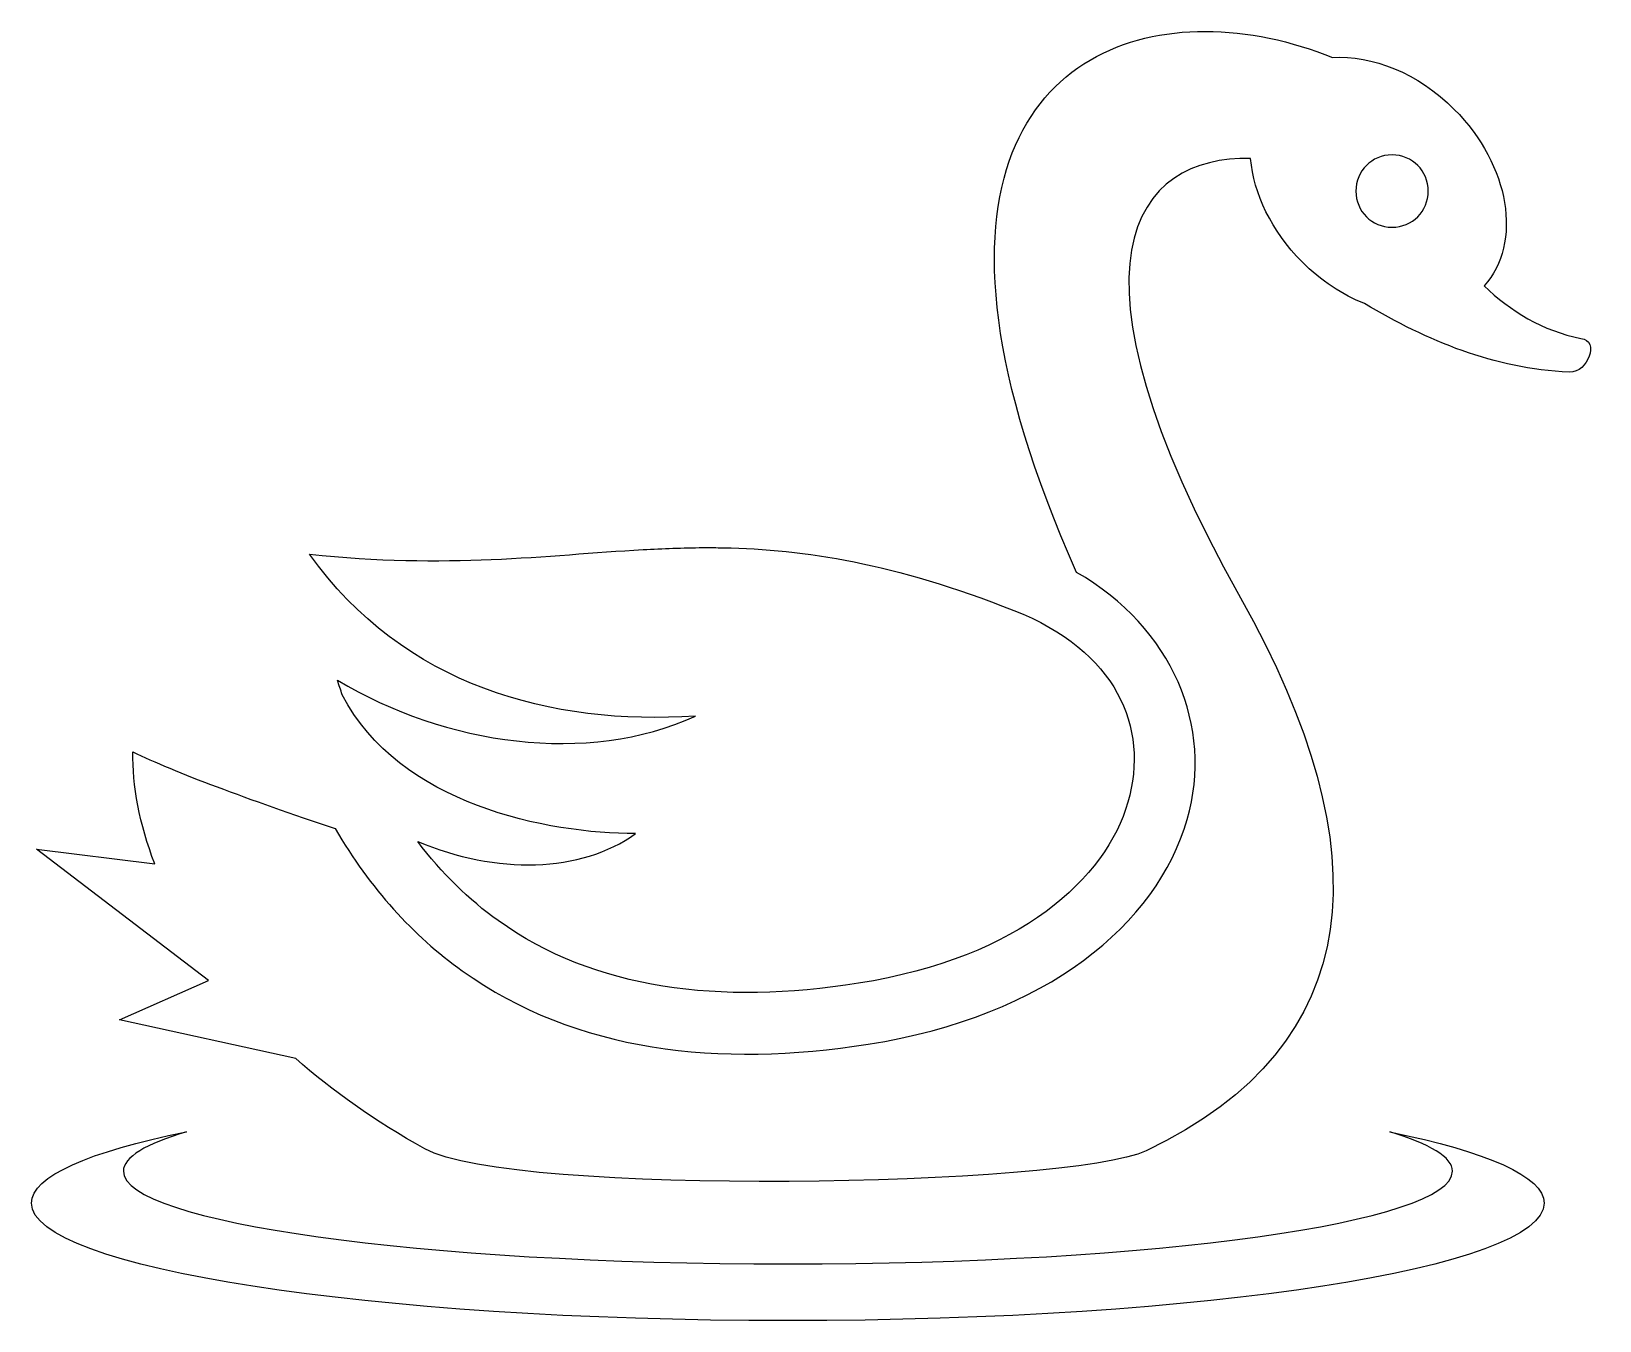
# Model space of a CAD drawing. Header units: centimetres. Extents: x -10.1 to 10, y -7.6 to 8.9.
import ezdxf

# ---------------------------------------------------------------- set-up
doc = ezdxf.new("R2010")
doc.units = ezdxf.units.CM
doc.header["$MEASUREMENT"] = 0
doc.layers.add('Layer 1', color=7, linetype='Continuous')

msp = doc.modelspace()

# ---------------------------------------------------------------- linework, layer by layer
at = {"layer": 'Layer 1'}
for points, knots in [([(4.91974, 8.90022), (2.79975, 8.90001), (1.02021, 7.06296), (3.27797, 1.99015), (3.27797, 1.99015), (4.50662, 1.28156), (5.0319, 0.01808), (4.68975, -1.16604), (4.68975, -1.16604), (4.30315, -2.50424), (2.90381, -3.67575), (0.61645, -4.037), (0.61645, -4.037), (-1.28195, -4.33681), (-3.11373, -4.13905), (-4.56663, -3.10011), (-4.56663, -3.10011), (-5.19472, -2.65102), (-5.74172, -2.04992), (-6.19018, -1.28318), (-6.19018, -1.28318), (-7.29979, -0.90915), (-8.24283, -0.5627), (-8.77187, -0.30277), (-8.77187, -0.30277), (-8.78018, -0.73255), (-8.69108, -1.22144), (-8.49381, -1.73492), (-8.49381, -1.73492), (-8.49381, -1.73492), (-10.00519, -1.54803), (-10.00519, -1.54803), (-10.00519, -1.54803), (-10.00519, -1.54803), (-7.80656, -3.22543), (-7.80656, -3.22543), (-7.80656, -3.22543), (-7.80656, -3.22543), (-8.94298, -3.72702), (-8.94298, -3.72702), (-8.94298, -3.72702), (-8.94298, -3.72702), (-6.69332, -4.21937), (-6.69332, -4.21937), (-6.69332, -4.21937), (-6.23015, -4.62912), (-5.68382, -5.02014), (-5.04582, -5.37393), (-5.04582, -5.37393), (-5.04582, -5.37393), (-5.0459, -5.37423), (-5.0459, -5.37423), (-5.0459, -5.37423), (-3.9454, -5.98461), (3.19402, -5.86422), (4.16822, -5.3986), (4.16822, -5.3986), (7.00752, -4.04206), (7.18728, -1.57397), (5.3722, 1.66335), (5.3722, 1.66335), (2.95269, 5.97882), (4.03349, 7.31744), (5.50014, 7.27464), (5.50014, 7.27464), (5.53936, 6.83061), (5.76453, 6.34935), (6.15767, 5.95529), (6.15767, 5.95529), (6.39971, 5.71253), (6.6749, 5.53391), (6.95405, 5.423), (6.95405, 5.423), (7.77084, 4.94161), (8.59422, 4.59335), (9.5715, 4.54548), (9.5715, 4.54548), (9.81236, 4.54211), (9.95708, 4.95434), (9.71854, 4.9772), (9.71854, 4.9772), (9.22931, 5.07258), (8.81606, 5.33015), (8.48083, 5.64818), (8.48083, 5.64818), (8.9747, 6.19535), (8.81185, 7.19174), (8.10157, 7.90374), (8.10157, 7.90374), (7.63612, 8.37012), (7.04893, 8.60078), (6.54566, 8.56544), (6.54566, 8.56544), (6.02236, 8.78079), (5.45996, 8.90017), (4.91958, 8.90009), (4.91958, 8.90009), (4.91958, 8.90009), (4.91974, 8.90022), (4.91974, 8.90022)], [0, 0, 0, 0, 0.03846154, 0.03846154, 0.03846154, 0.03846154, 0.07692308, 0.07692308, 0.07692308, 0.07692308, 0.11538462, 0.11538462, 0.11538462, 0.11538462, 0.15384615, 0.15384615, 0.15384615, 0.15384615, 0.19230769, 0.19230769, 0.19230769, 0.19230769, 0.23076923, 0.23076923, 0.23076923, 0.23076923, 0.26923077, 0.26923077, 0.26923077, 0.26923077, 0.30769231, 0.30769231, 0.30769231, 0.30769231, 0.34615385, 0.34615385, 0.34615385, 0.34615385, 0.38461538, 0.38461538, 0.38461538, 0.38461538, 0.42307692, 0.42307692, 0.42307692, 0.42307692, 0.46153846, 0.46153846, 0.46153846, 0.46153846, 0.5, 0.5, 0.5, 0.5, 0.53846154, 0.53846154, 0.53846154, 0.53846154, 0.57692308, 0.57692308, 0.57692308, 0.57692308, 0.61538462, 0.61538462, 0.61538462, 0.61538462, 0.65384615, 0.65384615, 0.65384615, 0.65384615, 0.69230769, 0.69230769, 0.69230769, 0.69230769, 0.73076923, 0.73076923, 0.73076923, 0.73076923, 0.76923077, 0.76923077, 0.76923077, 0.76923077, 0.80769231, 0.80769231, 0.80769231, 0.80769231, 0.84615385, 0.84615385, 0.84615385, 0.84615385, 0.88461538, 0.88461538, 0.88461538, 0.88461538, 0.92307692, 0.92307692, 0.92307692, 0.92307692, 1, 1, 1, 1]), ([(7.30636, 7.32175), (7.56611, 7.32175), (7.7681, 7.11964), (7.7681, 6.85988), (7.7681, 6.85988), (7.7681, 6.60025), (7.56612, 6.39814), (7.30636, 6.39814), (7.30636, 6.39814), (7.04661, 6.39814), (6.84445, 6.60025), (6.84445, 6.85988), (6.84445, 6.85988), (6.84445, 7.11947), (7.04665, 7.32175), (7.30636, 7.32175)], [0, 0, 0, 0, 0.2, 0.2, 0.2, 0.2, 0.4, 0.4, 0.4, 0.4, 0.6, 0.6, 0.6, 0.6, 1, 1, 1, 1]), ([(-1.49211, 2.30587), (-1.74967, 2.30444), (-2.00352, 2.29448), (-2.25872, 2.28027), (-2.25872, 2.28027), (-3.4918, 2.21154), (-4.7718, 2.03274), (-6.51895, 2.22271), (-6.51895, 2.22271), (-5.31337, 0.53409), (-3.42576, 0.0309), (-1.58909, 0.15479), (-1.58909, 0.15479), (-2.96967, -0.47899), (-4.78028, -0.21439), (-6.16052, 0.61223), (-6.16052, 0.61223), (-6.14049, 0.54982), (-6.12004, 0.48826), (-6.09921, 0.42753), (-6.09921, 0.42753), (-5.37869, -0.97907), (-3.46721, -1.35069), (-2.3528, -1.34631), (-2.3528, -1.34631), (-3.05085, -1.8522), (-4.13271, -1.86945), (-5.13563, -1.44692), (-5.13563, -1.44692), (-4.82637, -1.85751), (-4.4816, -2.19203), (-4.10817, -2.45904), (-4.10817, -2.45904), (-2.87168, -3.34322), (-1.27592, -3.53812), (0.49349, -3.25854), (0.49349, -3.25854), (2.57229, -2.93026), (3.65415, -1.91148), (3.93271, -0.94731), (3.93271, -0.94731), (4.21131, 0.01694), (3.78099, 0.99145), (2.47555, 1.50408), (2.47555, 1.50408), (0.93844, 2.10763), (-0.19052, 2.28516), (-1.23312, 2.30422), (-1.23312, 2.30422), (-1.31999, 2.30578), (-1.40626, 2.30633), (-1.49212, 2.30591), (-1.49212, 2.30591), (-1.49212, 2.30591), (-1.49211, 2.30587), (-1.49211, 2.30587)], [0, 0, 0, 0, 0.06666667, 0.06666667, 0.06666667, 0.06666667, 0.13333333, 0.13333333, 0.13333333, 0.13333333, 0.2, 0.2, 0.2, 0.2, 0.26666667, 0.26666667, 0.26666667, 0.26666667, 0.33333333, 0.33333333, 0.33333333, 0.33333333, 0.4, 0.4, 0.4, 0.4, 0.46666667, 0.46666667, 0.46666667, 0.46666667, 0.53333333, 0.53333333, 0.53333333, 0.53333333, 0.6, 0.6, 0.6, 0.6, 0.66666667, 0.66666667, 0.66666667, 0.66666667, 0.73333333, 0.73333333, 0.73333333, 0.73333333, 0.8, 0.8, 0.8, 0.8, 0.86666667, 0.86666667, 0.86666667, 0.86666667, 1, 1, 1, 1]), ([(-8.09035, -5.15621), (-9.3311, -5.4088), (-10.06942, -5.72421), (-10.06942, -6.06653), (-10.06942, -6.06653), (-10.06942, -6.89589), (-5.74467, -7.56822), (-0.40992, -7.56822), (-0.40992, -7.56822), (4.92483, -7.56822), (9.24958, -6.89589), (9.24958, -6.06653), (9.24958, -6.06653), (9.24958, -5.72505), (8.51485, -5.41031), (7.27949, -5.15802), (7.27949, -5.15802), (7.79044, -5.31037), (8.07743, -5.48031), (8.07743, -5.65961), (8.07743, -5.65961), (8.07743, -6.31385), (4.27818, -6.84419), (-0.40845, -6.84419), (-0.40845, -6.84419), (-5.095, -6.84419), (-8.89433, -6.31384), (-8.89433, -5.65961), (-8.89433, -5.65961), (-8.89433, -5.47955), (-8.60514, -5.30903), (-8.09044, -5.15621), (-8.09044, -5.15621), (-8.09044, -5.15621), (-8.09035, -5.15621), (-8.09035, -5.15621)], [0, 0, 0, 0, 0.1, 0.1, 0.1, 0.1, 0.2, 0.2, 0.2, 0.2, 0.3, 0.3, 0.3, 0.3, 0.4, 0.4, 0.4, 0.4, 0.5, 0.5, 0.5, 0.5, 0.6, 0.6, 0.6, 0.6, 0.7, 0.7, 0.7, 0.7, 0.8, 0.8, 0.8, 0.8, 1, 1, 1, 1])]:
    msp.add_open_spline(points, degree=3, knots=knots, dxfattribs=at)

doc.saveas('drawing.dxf')
